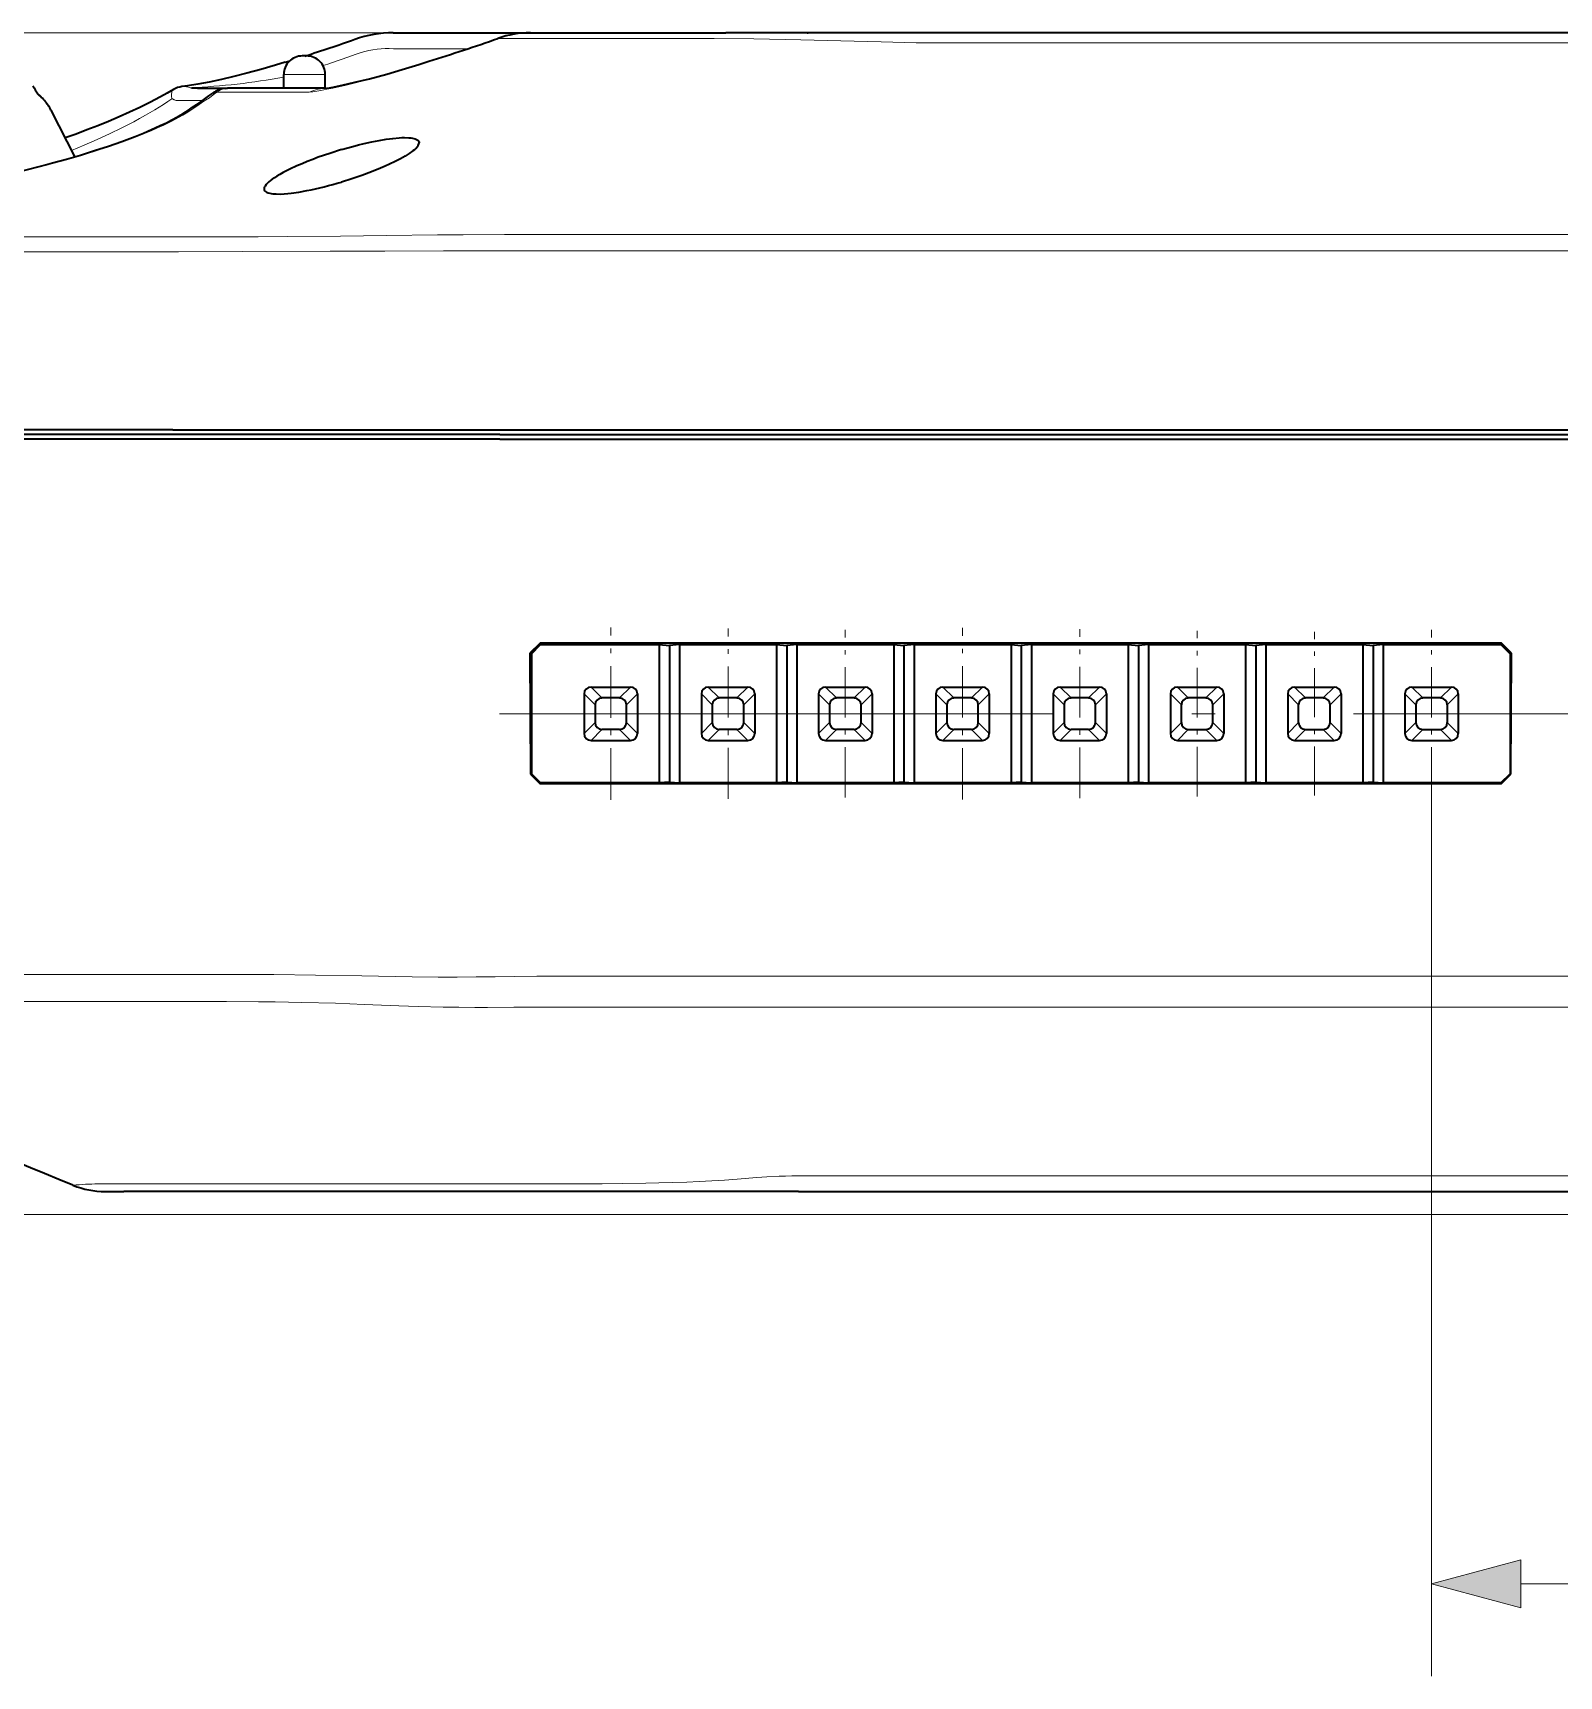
# Model space of a CAD drawing. Extents: x 0 to 297, y 0 to 210.
# Drawn here: x 107.68 to 140.74, y 135.96 to 171.56 of the extents above; entities that cross this region are included whole.
import ezdxf

# ---------------------------------------------------------------- set-up
doc = ezdxf.new("R2010")
doc.units = 0
doc.linetypes.add('DASHDOT', pattern=[18.5, 12, -3, 0.5, -3])

msp = doc.modelspace()

# ---------------------------------------------------------------- linework, layer by layer
at = {"color": 1, "lineweight": 13}
for p, q in [((127.19, 171.563), (87.555, 171.563)), ((171.598, 145.963), (87.555, 145.963))]:
    msp.add_line(p, q, dxfattribs=at)
at = {"color": 7, "lineweight": 35, "ltscale": 0.07425}
msp.add_line((115.487, 171.563), (118.457, 171.563), dxfattribs=at)
at = {"color": 7, "lineweight": 13, "ltscale": 0.108835}
msp.add_line((117.771, 171.441), (122.124, 171.441), dxfattribs=at)
at = {"color": 7, "lineweight": 35, "ltscale": 0.105788}
msp.add_line((118.457, 171.563), (122.689, 171.563), dxfattribs=at)
at = {"color": 7, "lineweight": 35, "ltscale": 0.112523}
msp.add_line((127.19, 171.563), (122.689, 171.563), dxfattribs=at)
at = {"color": 7, "lineweight": 35, "ltscale": 0.000449562}
msp.add_line((124.47, 171.563), (124.452, 171.563), dxfattribs=at)
at = {"color": 7, "lineweight": 35, "ltscale": 0.000159073}
msp.add_line((124.452, 171.563), (124.458, 171.563), dxfattribs=at)
at = {"color": 7, "lineweight": 35, "ltscale": 0.000449182}
msp.add_line((124.452, 171.563), (124.47, 171.563), dxfattribs=at)
at = {"color": 7, "lineweight": 35}
for p, q in [((180.92, 171.563), (127.19, 171.563)), ((117.792, 162.963), (181.025, 162.963)), ((117.792, 162.863), (181.025, 162.863)), ((117.792, 162.763), (181.025, 162.763)), ((139.491, 158.345), (118.665, 158.345)), ((139.485, 155.295), (118.67, 155.295)), ((124.262, 146.463), (179.439, 146.463))]:
    msp.add_line(p, q, dxfattribs=at)
at = {"color": 7, "lineweight": 13}
for p, q in [((180.92, 171.347), (127.19, 171.347)), ((118.186, 167.193), (180.913, 167.193)), ((118.186, 166.842), (180.913, 166.842)), ((180.6, 151.124), (118.595, 151.124)), ((180.6, 150.456), (118.595, 150.456)), ((124.262, 146.802), (179.439, 146.802))]:
    msp.add_line(p, q, dxfattribs=at)
at = {"color": 7, "lineweight": 35, "ltscale": 0.002527}
msp.add_line((113.147, 170.93), (113.244, 170.96), dxfattribs=at)
at = {"color": 7, "lineweight": 35, "ltscale": 0.001849}
msp.add_line((113.587, 171.063), (113.513, 171.063), dxfattribs=at)
at = {"color": 7, "lineweight": 35, "ltscale": 0.000650787}
msp.add_line((113.613, 171.063), (113.587, 171.063), dxfattribs=at)
at = {"color": 7, "lineweight": 13, "ltscale": 0.040181}
msp.add_line((115.49, 171.219), (117.097, 171.219), dxfattribs=at)
at = {"color": 7, "lineweight": 13, "ltscale": 0.000199666}
msp.add_line((116.257, 170.948), (116.264, 170.944), dxfattribs=at)
at = {"color": 7, "lineweight": 13, "ltscale": 0.016644}
msp.add_line((113.113, 170.663), (113.779, 170.663), dxfattribs=at)
at = {"color": 7, "lineweight": 35, "ltscale": 0.0075}
for p, q in [((113.113, 170.363), (113.113, 170.663)), ((114.013, 170.363), (114.013, 170.663))]:
    msp.add_line(p, q, dxfattribs=at)
at = {"color": 7, "lineweight": 13, "ltscale": 0.005857}
msp.add_line((113.779, 170.663), (114.013, 170.663), dxfattribs=at)
at = {"color": 7, "lineweight": 35, "ltscale": 0.000108263}
msp.add_line((107.783, 170.242), (107.78, 170.245), dxfattribs=at)
at = {"color": 7, "lineweight": 35, "ltscale": 3.48476e-05}
msp.add_line((107.783, 170.242), (107.782, 170.243), dxfattribs=at)
at = {"color": 7, "lineweight": 35, "ltscale": 0.001864}
msp.add_line((107.783, 170.242), (107.838, 170.191), dxfattribs=at)
at = {"color": 7, "lineweight": 35, "ltscale": 0.001598}
msp.add_line((107.811, 170.217), (107.857, 170.173), dxfattribs=at)
at = {"color": 7, "lineweight": 35, "ltscale": 0.003046}
msp.add_line((111.248, 170.363), (111.126, 170.363), dxfattribs=at)
at = {"color": 7, "lineweight": 35, "ltscale": 0.016249}
msp.add_line((111.248, 170.363), (111.898, 170.363), dxfattribs=at)
at = {"color": 7, "lineweight": 13, "ltscale": 0.049864}
msp.add_line((113.662, 170.276), (111.668, 170.276), dxfattribs=at)
at = {"color": 7, "lineweight": 35, "ltscale": 0.001087}
msp.add_line((111.855, 170.361), (111.898, 170.363), dxfattribs=at)
at = {"color": 7, "lineweight": 13, "ltscale": 0.000526858}
msp.add_line((111.855, 170.361), (111.876, 170.362), dxfattribs=at)
at = {"color": 7, "lineweight": 13, "ltscale": 0.000560058}
msp.add_line((111.898, 170.363), (111.876, 170.362), dxfattribs=at)
at = {"color": 7, "lineweight": 35, "ltscale": 0.05338}
msp.add_line((114.033, 170.363), (111.898, 170.363), dxfattribs=at)
at = {"color": 7, "lineweight": 35, "ltscale": 0.000655291}
msp.add_line((108.004, 170.002), (108.019, 169.98), dxfattribs=at)
at = {"color": 7, "lineweight": 35, "ltscale": 0.000348142}
msp.add_line((108.011, 169.992), (108.019, 169.98), dxfattribs=at)
at = {"color": 7, "lineweight": 35, "ltscale": 0.028529}
msp.add_line((108.071, 169.889), (108.589, 168.872), dxfattribs=at)
at = {"color": 7, "lineweight": 13, "ltscale": 0.002547}
msp.add_line((110.905, 170.1), (110.803, 170.099), dxfattribs=at)
at = {"color": 7, "lineweight": 13, "ltscale": 0.011269}
msp.add_line((110.905, 170.1), (111.356, 170.1), dxfattribs=at)
at = {"color": 7, "lineweight": 13, "ltscale": 0.092219}
msp.add_line((107.993, 168.703), (104.422, 167.777), dxfattribs=at)
at = {"color": 7, "lineweight": 35, "ltscale": 0.092219}
msp.add_line((108.002, 168.712), (104.432, 167.786), dxfattribs=at)
at = {"color": 7, "lineweight": 13, "ltscale": 0.226696}
for p, q in [((101.941, 167.145), (111.009, 167.145)), ((101.746, 166.823), (110.814, 166.823))]:
    msp.add_line(p, q, dxfattribs=at)
at = {"color": 7, "lineweight": 13, "ltscale": 0.000585365}
msp.add_line((111.032, 167.145), (111.009, 167.145), dxfattribs=at)
at = {"color": 7, "lineweight": 13, "ltscale": 0.007223}
msp.add_line((117.897, 167.193), (118.186, 167.193), dxfattribs=at)
at = {"color": 7, "lineweight": 13, "ltscale": 0.000585556}
msp.add_line((110.837, 166.823), (110.814, 166.823), dxfattribs=at)
at = {"color": 7, "lineweight": 13, "ltscale": 0.007209}
msp.add_line((117.898, 166.842), (118.186, 166.842), dxfattribs=at)
at = {"color": 7, "lineweight": 35, "ltscale": 0.096921}
for p, q in [((110.708, 162.963), (106.831, 162.963)), ((110.708, 162.763), (106.831, 162.763))]:
    msp.add_line(p, q, dxfattribs=at)
at = {"color": 7, "lineweight": 35, "ltscale": 0.098306}
msp.add_line((110.786, 162.863), (106.854, 162.863), dxfattribs=at)
at = {"color": 7, "lineweight": 35, "ltscale": 0.177093}
for p, q in [((110.708, 162.963), (117.792, 162.963)), ((117.792, 162.763), (110.708, 162.763))]:
    msp.add_line(p, q, dxfattribs=at)
at = {"color": 7, "lineweight": 35, "ltscale": 0.175152}
msp.add_line((117.792, 162.863), (110.786, 162.863), dxfattribs=at)
at = {"color": 7, "linetype": 'DASHDOT', "lineweight": 13, "ltscale": 0.093283}
msp.add_line((120.198, 154.947), (120.198, 158.679), dxfattribs=at)
at = {"color": 7, "linetype": 'DASHDOT', "lineweight": 13, "ltscale": 0.092186}
msp.add_line((122.738, 154.969), (122.738, 158.657), dxfattribs=at)
at = {"color": 7, "linetype": 'DASHDOT', "lineweight": 13, "ltscale": 0.090725}
for p, q in [((125.278, 154.999), (125.278, 158.628)), ((137.978, 154.999), (137.978, 158.628))]:
    msp.add_line(p, q, dxfattribs=at)
at = {"color": 7, "linetype": 'DASHDOT', "lineweight": 13, "ltscale": 0.092918}
msp.add_line((127.818, 154.955), (127.818, 158.671), dxfattribs=at)
at = {"color": 7, "linetype": 'DASHDOT', "lineweight": 13, "ltscale": 0.091456}
msp.add_line((130.358, 154.984), (130.358, 158.642), dxfattribs=at)
at = {"color": 7, "linetype": 'DASHDOT', "lineweight": 13, "ltscale": 0.089629}
msp.add_line((132.898, 155.02), (132.898, 158.606), dxfattribs=at)
at = {"color": 7, "linetype": 'DASHDOT', "lineweight": 13, "ltscale": 0.088533}
msp.add_line((135.438, 155.042), (135.438, 158.584), dxfattribs=at)
at = {"color": 7, "lineweight": 35, "ltscale": 0.007719}
for p, q in [((118.665, 158.345), (118.447, 158.126)), ((139.709, 158.126), (139.491, 158.345))]:
    msp.add_line(p, q, dxfattribs=at)
at = {"color": 7, "lineweight": 35, "ltscale": 0.065514}
for p, q in [((118.447, 158.126), (118.459, 155.505)), ((139.696, 155.505), (139.709, 158.126))]:
    msp.add_line(p, q, dxfattribs=at)
at = {"color": 7, "lineweight": 35, "ltscale": 0.000832751}
for p, q in [((118.478, 158.113), (118.447, 158.126)), ((139.678, 158.113), (139.709, 158.126))]:
    msp.add_line(p, q, dxfattribs=at)
at = {"color": 7, "lineweight": 35, "ltscale": 0.007071}
for p, q in [((118.478, 158.113), (118.678, 158.313)), ((139.678, 158.113), (139.478, 158.313)), ((118.478, 155.513), (118.678, 155.313)), ((139.478, 155.313), (139.678, 155.513))]:
    msp.add_line(p, q, dxfattribs=at)
at = {"color": 7, "lineweight": 35, "ltscale": 0.065}
for p, q in [((118.478, 158.113), (118.478, 155.513)), ((139.678, 158.113), (139.678, 155.513))]:
    msp.add_line(p, q, dxfattribs=at)
at = {"color": 7, "lineweight": 35, "ltscale": 0.000860026}
msp.add_line((118.678, 158.313), (118.665, 158.345), dxfattribs=at)
at = {"color": 7, "lineweight": 35, "ltscale": 0.06425}
for p, q in [((118.678, 158.313), (121.248, 158.313)), ((121.248, 155.313), (118.678, 155.313))]:
    msp.add_line(p, q, dxfattribs=at)
at = {"color": 7, "lineweight": 35, "ltscale": 0.005521}
for p, q in [((121.248, 158.313), (121.468, 158.294)), ((121.688, 158.313), (121.468, 158.294)), ((123.788, 158.313), (124.008, 158.294)), ((124.228, 158.313), (124.008, 158.294)), ((126.328, 158.313), (126.548, 158.294)), ((126.768, 158.313), (126.548, 158.294)), ((128.868, 158.313), (129.088, 158.294)), ((129.308, 158.313), (129.088, 158.294)), ((131.408, 158.313), (131.628, 158.294)), ((131.848, 158.313), (131.628, 158.294)), ((133.948, 158.313), (134.168, 158.294)), ((134.388, 158.313), (134.168, 158.294)), ((136.488, 158.313), (136.708, 158.294)), ((136.928, 158.313), (136.708, 158.294)), ((121.468, 155.332), (121.248, 155.313)), ((121.468, 155.332), (121.688, 155.313)), ((124.008, 155.332), (123.788, 155.313)), ((124.008, 155.332), (124.228, 155.313)), ((126.548, 155.332), (126.328, 155.313)), ((126.548, 155.332), (126.768, 155.313)), ((129.088, 155.332), (128.868, 155.313)), ((129.088, 155.332), (129.308, 155.313)), ((131.628, 155.332), (131.408, 155.313)), ((131.628, 155.332), (131.848, 155.313)), ((134.168, 155.332), (133.948, 155.313)), ((134.168, 155.332), (134.388, 155.313)), ((136.708, 155.332), (136.488, 155.313)), ((136.708, 155.332), (136.928, 155.313))]:
    msp.add_line(p, q, dxfattribs=at)
at = {"color": 7, "lineweight": 35, "ltscale": 0.075}
for p, q in [((121.248, 158.313), (121.248, 155.313)), ((121.688, 158.313), (121.688, 155.313)), ((123.788, 158.313), (123.788, 155.313)), ((124.228, 158.313), (124.228, 155.313)), ((126.328, 158.313), (126.328, 155.313)), ((126.768, 158.313), (126.768, 155.313)), ((128.868, 158.313), (128.868, 155.313)), ((129.308, 158.313), (129.308, 155.313)), ((131.408, 158.313), (131.408, 155.313)), ((131.848, 158.313), (131.848, 155.313)), ((133.948, 158.313), (133.948, 155.313)), ((134.388, 158.313), (134.388, 155.313)), ((136.488, 158.313), (136.488, 155.313)), ((136.928, 158.313), (136.928, 155.313))]:
    msp.add_line(p, q, dxfattribs=at)
at = {"color": 7, "lineweight": 35, "ltscale": 0.074038}
for p, q in [((121.468, 158.294), (121.468, 155.332)), ((124.008, 158.294), (124.008, 155.332)), ((126.548, 158.294), (126.548, 155.332)), ((129.088, 158.294), (129.088, 155.332)), ((131.628, 158.294), (131.628, 155.332)), ((134.168, 158.294), (134.168, 155.332)), ((136.708, 158.294), (136.708, 155.332))]:
    msp.add_line(p, q, dxfattribs=at)
at = {"color": 7, "lineweight": 35, "ltscale": 0.0525}
for p, q in [((121.688, 158.313), (123.788, 158.313)), ((124.228, 158.313), (126.328, 158.313)), ((126.768, 158.313), (128.868, 158.313)), ((129.308, 158.313), (131.408, 158.313)), ((131.848, 158.313), (133.948, 158.313)), ((134.388, 158.313), (136.488, 158.313)), ((123.788, 155.313), (121.688, 155.313)), ((126.328, 155.313), (124.228, 155.313)), ((128.868, 155.313), (126.768, 155.313)), ((131.408, 155.313), (129.308, 155.313)), ((133.948, 155.313), (131.848, 155.313)), ((136.488, 155.313), (134.388, 155.313))]:
    msp.add_line(p, q, dxfattribs=at)
at = {"color": 7, "lineweight": 35, "ltscale": 0.06375}
for p, q in [((136.928, 158.313), (139.478, 158.313)), ((139.478, 155.313), (136.928, 155.313))]:
    msp.add_line(p, q, dxfattribs=at)
at = {"color": 7, "lineweight": 35, "ltscale": 0.000860099}
msp.add_line((139.478, 158.313), (139.491, 158.345), dxfattribs=at)
at = {"color": 7, "lineweight": 13, "ltscale": 0.008396}
for p, q in [((120.007, 157.154), (119.77, 157.391)), ((120.388, 157.154), (120.626, 157.391)), ((122.547, 157.154), (122.31, 157.391)), ((122.928, 157.154), (123.166, 157.391)), ((125.087, 157.154), (124.85, 157.391)), ((125.468, 157.154), (125.706, 157.391)), ((127.627, 157.154), (127.39, 157.391)), ((128.008, 157.154), (128.246, 157.391)), ((130.167, 157.154), (129.93, 157.391)), ((130.548, 157.154), (130.786, 157.391)), ((132.707, 157.154), (132.47, 157.391)), ((133.088, 157.154), (133.326, 157.391)), ((135.247, 157.154), (135.01, 157.391)), ((135.628, 157.154), (135.866, 157.391)), ((137.787, 157.154), (137.55, 157.391)), ((138.168, 157.154), (138.406, 157.391)), ((119.857, 157.004), (119.62, 157.241)), ((120.538, 157.004), (120.776, 157.241)), ((122.397, 157.004), (122.16, 157.241)), ((123.078, 157.004), (123.316, 157.241)), ((124.937, 157.004), (124.7, 157.241)), ((125.618, 157.004), (125.856, 157.241)), ((127.477, 157.004), (127.24, 157.241)), ((132.557, 157.004), (132.32, 157.241)), ((133.238, 157.004), (133.476, 157.241)), ((137.637, 157.004), (137.4, 157.241)), ((138.318, 157.004), (138.556, 157.241)), ((119.857, 156.622), (119.62, 156.385)), ((120.007, 156.473), (119.77, 156.235)), ((120.388, 156.473), (120.626, 156.235)), ((120.538, 156.622), (120.776, 156.385)), ((122.397, 156.622), (122.16, 156.385)), ((122.547, 156.473), (122.31, 156.235)), ((122.928, 156.473), (123.166, 156.235)), ((123.078, 156.622), (123.316, 156.385)), ((124.937, 156.622), (124.7, 156.385)), ((125.087, 156.473), (124.85, 156.235)), ((125.468, 156.473), (125.706, 156.235)), ((125.618, 156.622), (125.856, 156.385)), ((127.477, 156.622), (127.24, 156.385)), ((127.627, 156.473), (127.39, 156.235)), ((128.008, 156.473), (128.246, 156.235)), ((130.167, 156.473), (129.93, 156.235)), ((130.548, 156.473), (130.786, 156.235)), ((132.557, 156.622), (132.32, 156.385)), ((132.707, 156.473), (132.47, 156.235)), ((133.088, 156.473), (133.326, 156.235)), ((133.238, 156.622), (133.476, 156.385)), ((135.247, 156.473), (135.01, 156.235)), ((135.628, 156.473), (135.866, 156.235)), ((137.637, 156.622), (137.4, 156.385)), ((137.787, 156.473), (137.55, 156.235)), ((138.168, 156.473), (138.406, 156.235)), ((138.318, 156.622), (138.556, 156.385))]:
    msp.add_line(p, q, dxfattribs=at)
at = {"color": 7, "lineweight": 35, "ltscale": 0.021403}
for p, q in [((119.77, 157.391), (120.626, 157.391)), ((122.31, 157.391), (123.166, 157.391)), ((124.85, 157.391), (125.706, 157.391)), ((127.39, 157.391), (128.246, 157.391)), ((129.93, 157.391), (130.786, 157.391)), ((132.47, 157.391), (133.326, 157.391)), ((135.01, 157.391), (135.866, 157.391)), ((137.55, 157.391), (138.406, 157.391)), ((119.62, 157.241), (119.62, 156.385)), ((120.776, 157.241), (120.776, 156.385)), ((122.16, 157.241), (122.16, 156.385)), ((123.316, 157.241), (123.316, 156.385)), ((124.7, 157.241), (124.7, 156.385)), ((125.856, 157.241), (125.856, 156.385)), ((127.24, 157.241), (127.24, 156.385)), ((128.396, 157.241), (128.396, 156.385)), ((129.78, 157.241), (129.78, 156.385)), ((130.936, 157.241), (130.936, 156.385)), ((132.32, 157.241), (132.32, 156.385)), ((133.476, 157.241), (133.476, 156.385)), ((134.86, 157.241), (134.86, 156.385)), ((136.016, 157.241), (136.016, 156.385)), ((137.4, 157.241), (137.4, 156.385)), ((138.556, 157.241), (138.556, 156.385)), ((119.77, 156.235), (120.626, 156.235)), ((122.31, 156.235), (123.166, 156.235)), ((124.85, 156.235), (125.706, 156.235)), ((127.39, 156.235), (128.246, 156.235)), ((129.93, 156.235), (130.786, 156.235)), ((132.47, 156.235), (133.326, 156.235)), ((135.01, 156.235), (135.866, 156.235)), ((137.55, 156.235), (138.406, 156.235))]:
    msp.add_line(p, q, dxfattribs=at)
at = {"color": 7, "lineweight": 35, "ltscale": 0.00953}
for p, q in [((119.857, 157.004), (119.857, 156.622)), ((120.388, 157.154), (120.007, 157.154)), ((120.538, 156.622), (120.538, 157.004)), ((122.397, 157.004), (122.397, 156.622)), ((122.928, 157.154), (122.547, 157.154)), ((123.078, 156.622), (123.078, 157.004)), ((124.937, 157.004), (124.937, 156.622)), ((125.468, 157.154), (125.087, 157.154)), ((125.618, 156.622), (125.618, 157.004)), ((127.477, 157.004), (127.477, 156.622)), ((128.008, 157.154), (127.627, 157.154)), ((128.158, 156.622), (128.158, 157.004)), ((130.017, 157.004), (130.017, 156.622)), ((130.548, 157.154), (130.167, 157.154)), ((130.698, 156.622), (130.698, 157.004)), ((132.557, 156.622), (132.557, 157.004)), ((133.088, 157.154), (132.707, 157.154)), ((133.238, 156.622), (133.238, 157.004)), ((135.097, 156.622), (135.097, 157.004)), ((135.628, 157.154), (135.247, 157.154)), ((135.778, 156.622), (135.778, 157.004)), ((137.637, 157.004), (137.637, 156.622)), ((138.168, 157.154), (137.787, 157.154)), ((138.318, 157.004), (138.318, 156.622)), ((120.388, 156.473), (120.007, 156.473)), ((122.928, 156.473), (122.547, 156.473)), ((125.468, 156.473), (125.087, 156.473)), ((128.008, 156.473), (127.627, 156.473)), ((130.548, 156.473), (130.167, 156.473)), ((132.707, 156.473), (133.088, 156.473)), ((135.247, 156.473), (135.628, 156.473)), ((137.787, 156.473), (138.168, 156.473))]:
    msp.add_line(p, q, dxfattribs=at)
at = {"color": 7, "lineweight": 13, "ltscale": 0.008395}
for p, q in [((128.158, 157.004), (128.396, 157.241)), ((130.017, 157.004), (129.78, 157.241)), ((130.698, 157.004), (130.936, 157.241)), ((135.097, 157.004), (134.86, 157.241)), ((135.778, 157.004), (136.016, 157.241)), ((128.158, 156.622), (128.396, 156.385)), ((130.017, 156.622), (129.78, 156.385)), ((130.698, 156.622), (130.936, 156.385)), ((135.097, 156.622), (134.86, 156.385)), ((135.778, 156.622), (136.016, 156.385))]:
    msp.add_line(p, q, dxfattribs=at)
at = {"color": 7, "linetype": 'DASHDOT', "lineweight": 13}
msp.add_line((117.787, 156.813), (180.759, 156.813), dxfattribs=at)
at = {"color": 7, "lineweight": 35, "ltscale": 0.00050762}
msp.add_line((118.478, 155.513), (118.459, 155.505), dxfattribs=at)
at = {"color": 7, "lineweight": 35, "ltscale": 0.00745}
msp.add_line((118.459, 155.505), (118.67, 155.295), dxfattribs=at)
at = {"color": 7, "lineweight": 35, "ltscale": 0.000481445}
for p, q in [((118.678, 155.313), (118.67, 155.295)), ((139.478, 155.313), (139.485, 155.295))]:
    msp.add_line(p, q, dxfattribs=at)
at = {"color": 7, "lineweight": 35, "ltscale": 0.007449}
msp.add_line((139.485, 155.295), (139.696, 155.505), dxfattribs=at)
at = {"color": 7, "lineweight": 35, "ltscale": 0.000507444}
msp.add_line((139.678, 155.513), (139.696, 155.505), dxfattribs=at)
at = {"color": 7, "lineweight": 13, "ltscale": 0.475888}
msp.add_line((137.978, 154.999), (137.978, 135.963), dxfattribs=at)
at = {"color": 7, "lineweight": 13, "ltscale": 0.282828}
for p, q in [((111.025, 151.167), (99.712, 151.167)), ((111.337, 150.58), (100.024, 150.58))]:
    msp.add_line(p, q, dxfattribs=at)
at = {"color": 7, "lineweight": 13, "ltscale": 0.001761}
msp.add_line((111.095, 151.167), (111.025, 151.167), dxfattribs=at)
at = {"color": 7, "lineweight": 13, "ltscale": 0.012132}
msp.add_line((118.11, 151.12), (118.595, 151.124), dxfattribs=at)
at = {"color": 7, "lineweight": 13, "ltscale": 0.001758}
msp.add_line((111.407, 150.58), (111.337, 150.58), dxfattribs=at)
at = {"color": 7, "lineweight": 13, "ltscale": 0.012337}
msp.add_line((118.101, 150.454), (118.595, 150.456), dxfattribs=at)
at = {"color": 7, "lineweight": 13, "ltscale": 0.258109}
msp.add_line((119.413, 146.626), (109.089, 146.626), dxfattribs=at)
at = {"color": 7, "lineweight": 35, "ltscale": 0.010299}
msp.add_line((109.235, 146.463), (109.647, 146.463), dxfattribs=at)
at = {"color": 7, "lineweight": 35, "ltscale": 0.258109}
msp.add_line((119.971, 146.463), (109.647, 146.463), dxfattribs=at)
at = {"color": 7, "lineweight": 35, "ltscale": 0.107284}
msp.add_line((124.262, 146.463), (119.971, 146.463), dxfattribs=at)
at = {"color": 7, "lineweight": 13, "ltscale": 0.347907}
msp.add_line((139.91, 137.963), (153.826, 137.963), dxfattribs=at)
at = {"color": 7, "lineweight": 13}
for points in [[(127.19, 171.347), (126.816, 171.35), (126.56, 171.354), (126.054, 171.368), (125.181, 171.393), (124.318, 171.414), (123.293, 171.432), (122.437, 171.441), (122.124, 171.441)], [(116.264, 170.944), (115.942, 170.839), (115.616, 170.74), (115.288, 170.646), (114.959, 170.557), (114.697, 170.489), (114.435, 170.426), (114.175, 170.368), (114.045, 170.341), (113.915, 170.316), (113.829, 170.3), (113.746, 170.287), (113.662, 170.276)], [(110.691, 170.135), (110.683, 170.19), (110.682, 170.235), (110.688, 170.273), (110.693, 170.29), (110.699, 170.305), (110.706, 170.317), (110.715, 170.326), (110.726, 170.335)], [(107.993, 168.703), (108.325, 168.79), (108.657, 168.885), (108.987, 168.986), (109.313, 169.094), (109.635, 169.207), (109.794, 169.266), (109.95, 169.326), (110.096, 169.385), (110.24, 169.444), (110.379, 169.505), (110.515, 169.567), (110.688, 169.651), (110.85, 169.736), (110.926, 169.779), (110.998, 169.822)], [(108.516, 169.018), (108.794, 169.131), (109.069, 169.25), (109.341, 169.375), (109.607, 169.505), (109.867, 169.639), (109.993, 169.708), (110.118, 169.778), (110.318, 169.895), (110.51, 170.014), (110.602, 170.075), (110.691, 170.135)], [(111.032, 167.145), (112.019, 167.146), (112.558, 167.147), (113.189, 167.15), (114.343, 167.161), (115.343, 167.174), (116.445, 167.187), (116.999, 167.191), (117.897, 167.193)], [(110.837, 166.823), (112.215, 166.825), (114.119, 166.831), (115.305, 166.837), (116.575, 166.841), (117.898, 166.842)], [(118.11, 151.12), (117.697, 151.115), (117.284, 151.11), (116.871, 151.107), (116.456, 151.107), (115.899, 151.113), (115.529, 151.119), (114.802, 151.132), (113.801, 151.15), (112.902, 151.16), (112.099, 151.165), (111.573, 151.166), (111.095, 151.167)], [(118.101, 150.454), (117.527, 150.45), (117.25, 150.45), (116.908, 150.453), (116.565, 150.458), (116.026, 150.473), (115.608, 150.487), (114.858, 150.517), (114.232, 150.54), (113.504, 150.56), (112.928, 150.57), (112.565, 150.574), (111.876, 150.579), (111.407, 150.58)], [(124.262, 146.802), (124.117, 146.801), (123.979, 146.798), (123.843, 146.793), (123.575, 146.779), (123.361, 146.763), (122.937, 146.73), (122.659, 146.71), (122.384, 146.692), (122.112, 146.678), (121.842, 146.666), (121.537, 146.655), (121.241, 146.647), (120.957, 146.641), (120.46, 146.633), (120.012, 146.629), (119.413, 146.626)]]:
    msp.add_lwpolyline(points, dxfattribs=at)
at = {"color": 7, "lineweight": 35}
for points in [[(113.147, 170.93), (112.933, 170.862), (112.618, 170.769), (112.315, 170.687), (112.034, 170.616), (111.768, 170.555), (111.499, 170.498), (111.251, 170.452), (111.026, 170.416), (110.909, 170.399)], [(114.02, 170.361), (114.184, 170.39), (114.405, 170.435), (114.655, 170.492), (114.969, 170.57), (115.346, 170.671), (115.679, 170.767), (116.042, 170.879), (116.257, 170.948)], [(110.726, 170.335), (110.589, 170.255), (110.443, 170.175), (110.215, 170.055), (109.997, 169.947), (109.776, 169.844), (109.551, 169.743), (109.321, 169.645), (109.088, 169.55), (108.852, 169.459), (108.615, 169.371), (108.377, 169.288)], [(110.873, 169.775), (110.799, 169.731), (110.692, 169.672), (110.572, 169.61), (110.44, 169.547), (110.246, 169.459), (110.073, 169.386), (109.892, 169.313), (109.61, 169.206), (109.317, 169.103), (109.018, 169.004), (108.715, 168.909), (108.409, 168.82), (108.104, 168.738), (108.002, 168.712)], [(114.363, 169.033), (114.61, 169.103), (114.734, 169.135), (114.857, 169.165), (115.02, 169.201), (115.179, 169.232), (115.332, 169.258), (115.477, 169.277), (115.611, 169.29), (115.674, 169.293), (115.733, 169.294), (115.821, 169.292), (115.864, 169.288), (115.903, 169.283), (115.933, 169.277), (115.959, 169.27), (115.992, 169.256), (116.017, 169.241), (116.035, 169.222), (116.044, 169.204), (116.047, 169.183)], [(114.363, 169.033), (114.11, 168.953), (113.863, 168.867), (113.742, 168.822), (113.624, 168.776), (113.511, 168.729), (113.401, 168.682), (113.244, 168.609), (113.101, 168.536), (113.031, 168.498), (112.967, 168.459), (112.914, 168.426), (112.865, 168.392), (112.825, 168.363), (112.79, 168.333), (112.759, 168.305), (112.734, 168.278), (112.708, 168.244), (112.699, 168.227), (112.692, 168.21), (112.689, 168.196), (112.688, 168.182)], [(115.972, 169.059), (115.943, 169.032), (115.91, 169.005), (115.833, 168.949), (115.742, 168.892), (115.64, 168.833), (115.527, 168.775), (115.406, 168.717), (115.31, 168.673), (115.211, 168.63), (115.013, 168.551), (114.804, 168.474), (114.587, 168.4), (114.363, 168.331)], [(112.688, 168.182), (112.691, 168.161), (112.702, 168.141), (112.719, 168.124), (112.743, 168.11), (112.773, 168.097), (112.81, 168.088), (112.841, 168.082), (112.875, 168.077), (112.95, 168.073), (113.034, 168.072), (113.126, 168.077), (113.201, 168.083), (113.278, 168.092), (113.442, 168.115), (113.614, 168.145)]]:
    msp.add_lwpolyline(points, dxfattribs=at)
at = {"color": 7, "lineweight": 13}
msp.add_lwpolyline([(139.91, 138.481), (137.978, 137.963), (139.91, 137.445)], close=True, dxfattribs=at)
at = {"color": 7, "lineweight": 35}
for centre, radius, start, end in [((102.632, 205.528), 36.161, 287.6116, 289.4143), ((115.496, 168.95), 2.613, 90.2073, 108.8432), ((102.518, 215.047), 46.189, 287.3052, 289.2594), ((118.467, 169.391), 2.173, 90.2587, 109.1784), ((113.513, 170.663), 0.4, 89.893, 179.9999), ((113.613, 170.663), 0.4, 0.0001, 90.0093), ((109.332, 171.276), 1.862, 207.5098, 213.8037), ((106.896, 169.199), 1.369, 35.3977, 46.4865), ((110.973, 169.921), 0.482, 97.6352, 120.8377), ((103.579, 181.2), 13.554, 302.5372, 306.1757), ((111.894, 169.834), 0.529, 94.3013, 126.4514), ((107.112, 169.401), 1.076, 27, 32.5852), ((112.033, 176.112), 8.122, 281.2275, 286.6674), ((119.77, 157.241), 0.15, 90.0108, 179.9902), ((120.626, 157.241), 0.15, 0.0108, 89.9902), ((122.31, 157.241), 0.15, 90.0108, 179.9902), ((123.166, 157.241), 0.15, 0.0108, 89.9902), ((124.85, 157.241), 0.15, 90.0108, 179.9902), ((125.706, 157.241), 0.15, 0.0108, 89.9902), ((127.39, 157.241), 0.15, 90.0108, 179.9902), ((128.246, 157.241), 0.15, 0.0108, 89.9902), ((129.93, 157.241), 0.15, 90.0108, 179.9902), ((130.786, 157.241), 0.15, 0.0108, 89.9902), ((132.47, 157.241), 0.15, 90.0108, 179.9902), ((133.326, 157.241), 0.15, 0.0108, 89.9902), ((135.01, 157.241), 0.15, 90.0108, 179.9902), ((135.866, 157.241), 0.15, 0.0108, 89.9902), ((137.55, 157.241), 0.15, 90.0108, 179.9902), ((138.406, 157.241), 0.15, 0.0108, 89.9902), ((120.007, 157.003), 0.15, 90.1255, 179.8863), ((120.388, 157.003), 0.15, 0.1255, 89.8863), ((122.547, 157.003), 0.15, 90.1255, 179.8863), ((122.928, 157.003), 0.15, 0.1255, 89.8863), ((125.087, 157.003), 0.15, 90.1255, 179.8863), ((125.468, 157.003), 0.15, 0.1255, 89.8863), ((127.627, 157.003), 0.15, 90.1255, 179.8863), ((128.008, 157.003), 0.15, 0.1255, 89.8863), ((130.167, 157.003), 0.15, 90.1255, 179.8863), ((130.548, 157.003), 0.15, 0.1255, 89.8863), ((132.707, 157.003), 0.15, 90.1137, 179.8745), ((133.088, 157.003), 0.15, 0.1255, 89.8863), ((135.247, 157.003), 0.15, 90.1137, 179.8745), ((135.628, 157.003), 0.15, 0.1255, 89.8863), ((137.787, 157.003), 0.15, 90.1255, 179.8863), ((138.168, 157.003), 0.15, 0.1137, 89.8745), ((119.77, 156.385), 0.15, 180.0108, 269.9902), ((120.007, 156.623), 0.15, 180.1137, 269.8745), ((120.388, 156.623), 0.15, 270.1255, 359.8863), ((120.626, 156.385), 0.15, 270.0108, 359.9902), ((122.31, 156.385), 0.15, 180.0098, 269.9892), ((122.547, 156.623), 0.15, 180.1137, 269.8745), ((122.928, 156.623), 0.15, 270.1255, 359.8863), ((123.166, 156.385), 0.15, 270.0108, 359.9902), ((124.85, 156.385), 0.15, 180.0098, 269.9892), ((125.087, 156.623), 0.15, 180.1137, 269.8745), ((125.468, 156.623), 0.15, 270.1255, 359.8863), ((125.706, 156.385), 0.15, 270.0108, 359.9902), ((127.39, 156.385), 0.15, 180.0098, 269.9892), ((127.627, 156.623), 0.15, 180.1137, 269.8745), ((128.008, 156.623), 0.15, 270.1255, 359.8863), ((128.246, 156.385), 0.15, 270.0108, 359.9902), ((129.93, 156.385), 0.15, 180.0098, 269.9892), ((130.167, 156.623), 0.15, 180.1137, 269.8745), ((130.548, 156.623), 0.15, 270.1255, 359.8863), ((130.786, 156.385), 0.15, 270.0108, 359.9902), ((132.47, 156.385), 0.15, 180.0098, 269.9892), ((132.707, 156.623), 0.15, 180.1255, 269.8863), ((133.088, 156.623), 0.15, 270.1255, 359.8863), ((133.326, 156.385), 0.15, 270.0108, 359.9902), ((135.01, 156.385), 0.15, 180.0098, 269.9892), ((135.247, 156.623), 0.15, 180.1255, 269.8863), ((135.628, 156.623), 0.15, 270.1255, 359.8863), ((135.866, 156.385), 0.15, 270.0108, 359.9902), ((137.55, 156.385), 0.15, 180.0098, 269.9892), ((137.787, 156.623), 0.15, 180.1255, 269.8863), ((138.168, 156.623), 0.15, 270.1255, 359.8863), ((138.406, 156.385), 0.15, 270.0108, 359.9902), ((-459.332, -1233.057), 1491.957, 67.627506, 68.035569), ((109.234, 148.267), 1.804, 247.6247, 270.4245)]:
    msp.add_arc(centre, radius, start, end, dxfattribs=at)
at = {"color": 7, "lineweight": 13}
for centre, radius, start, end in [((101.869, 217.045), 48.297, 287.3403, 289.2229), ((117.76, 171.42), 0.0238, 63.7868, 106.7536), ((118.468, 169.509), 2.054, 90.2999, 109.8425), ((113.15, 170.878), 0.0527, 32.9998, 93.2912), ((102.524, 205.261), 36.259, 288.392, 289.7682), ((115.365, 169.202), 2.02, 86.46, 106.6157), ((110.477, 184.628), 14.267, 272.4572, 280.6477), ((106.888, 169.193), 1.379, 35.4114, 46.4188), ((110.951, 170.072), 0.33, 84.9423, 97.3817), ((110.948, 170.03), 0.371, 67.8611, 84.9766), ((103.198, 182.048), 14.502, 302.5369, 305.7351), ((111.127, 170.433), 0.0702, 236.8021, 269.5888), ((111.898, 170.016), 0.347, 93.7204, 131.5326), ((110.683, 170.064), 0.0714, 55.8787, 83.8226), ((110.802, 170.236), 0.137, 234.9124, 270.3574), ((109.185, 139.446), 7.181, 90.7642, 95.0985)]:
    msp.add_arc(centre, radius, start, end, dxfattribs=at)
for centre, major_axis, ratio, start_param, end_param in [((114.066, 168.923), (0, -1.44), 0.819152, 3.141593, 3.490659), ((108.085, 168.394), (0.083, -0.318), 0.177111, 3.14168, 3.342263)]:
    msp.add_ellipse(centre, major_axis=major_axis, ratio=ratio, start_param=start_param, end_param=end_param, dxfattribs=at)
at = {"color": 7, "lineweight": 35}
msp.add_ellipse((114.363, 168.682), major_axis=(1.681, 0.522), ratio=0.190838, start_param=5.925792, end_param=6.222193, dxfattribs=at)
at = {"color": 7, "lineweight": 13}
msp.add_solid([(139.91, 138.481), (137.978, 137.963), (139.91, 138.481), (139.91, 137.445)], dxfattribs=at)

doc.saveas('drawing.dxf')
